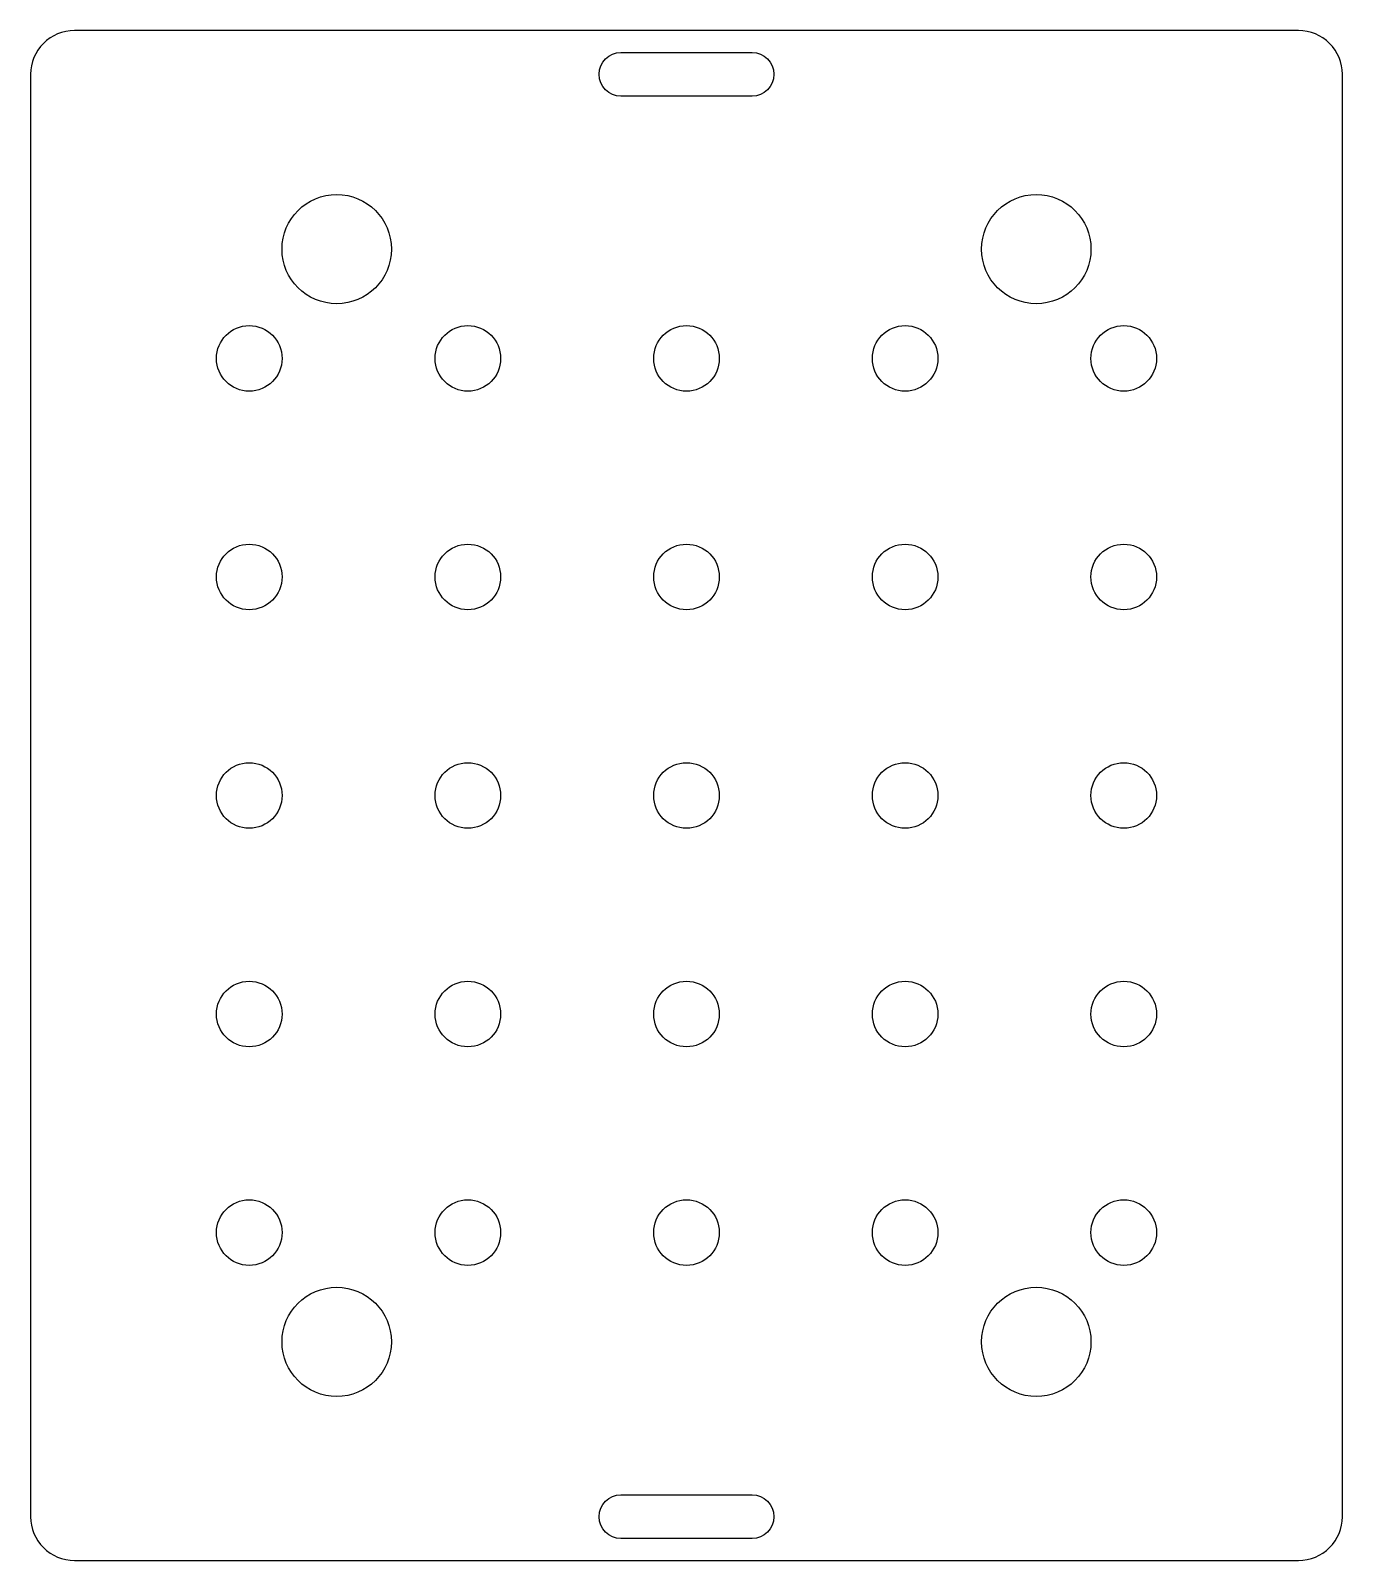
# Model space of a CAD drawing. Header units: millimetres. Extents: x -60 to 0, y 0 to 70.
import ezdxf

# ---------------------------------------------------------------- set-up
doc = ezdxf.new("R2010")
doc.units = ezdxf.units.MM

msp = doc.modelspace()

# ---------------------------------------------------------------- linework, layer by layer
for points in [[(0, 68, 0.414214), (-2, 70), (-58, 70, 0.414214), (-60, 68), (-60, 2, 0.414214), (-58, 0), (-2, 0, 0.414214), (0, 2)], [(-33, 67, -1), (-33, 69), (-27, 69, -1), (-27, 67)], [(-27, 3, -1), (-27, 1), (-33, 1, -1), (-33, 3)]]:
    msp.add_lwpolyline(points, format="xyb", close=True)
for centre, radius in [((-46, 60), 2.5), ((-14, 60), 2.5), ((-50, 55), 1.5), ((-40, 55), 1.5), ((-30, 55), 1.5), ((-20, 55), 1.5), ((-10, 55), 1.5), ((-50, 45), 1.5), ((-40, 45), 1.5), ((-30, 45), 1.5), ((-20, 45), 1.5), ((-10, 45), 1.5), ((-50, 35), 1.5), ((-40, 35), 1.5), ((-30, 35), 1.5), ((-20, 35), 1.5), ((-10, 35), 1.5), ((-50, 25), 1.5), ((-40, 25), 1.5), ((-30, 25), 1.5), ((-20, 25), 1.5), ((-10, 25), 1.5), ((-50, 15), 1.5), ((-40, 15), 1.5), ((-30, 15), 1.5), ((-20, 15), 1.5), ((-10, 15), 1.5), ((-46, 10), 2.5), ((-14, 10), 2.5)]:
    msp.add_circle(centre, radius)

doc.saveas('drawing.dxf')
